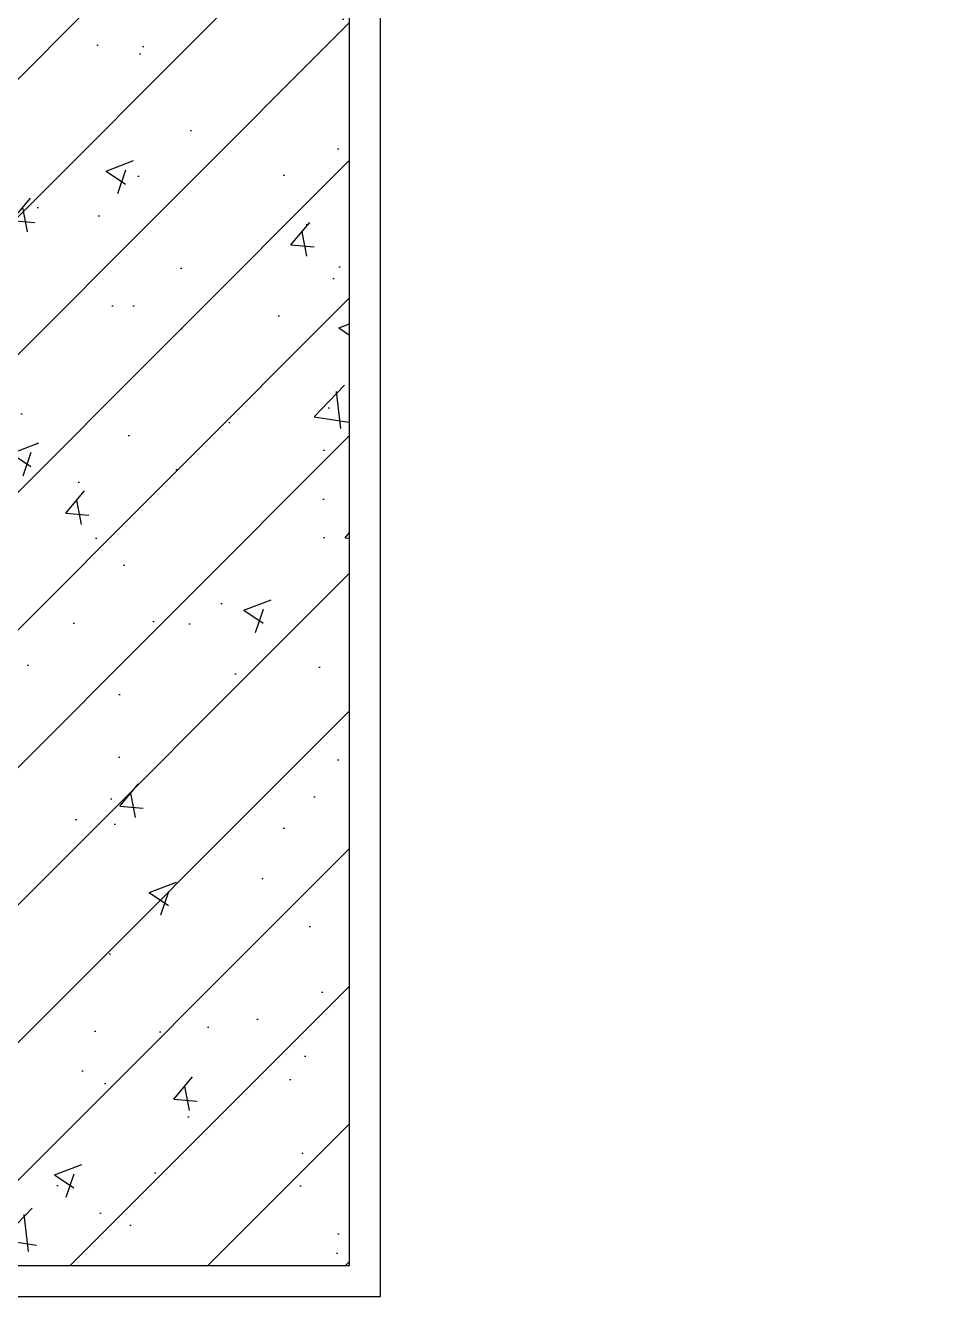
# Model space of a CAD drawing. Extents: x 6843040 to 15500510, y -6507076 to -4940511.
# Drawn here: x 7664514 to 7665106, y -6159565 to -6158748 of the extents above; entities that cross this region are included whole.
import ezdxf

# ---------------------------------------------------------------- set-up
doc = ezdxf.new("R2010")
doc.units = 0
doc.header["$LTSCALE"] = 1000
doc.header["$MEASUREMENT"] = 0
for name, color, linetype in [('E_LINE_1', 1, 'Continuous'), ('PUB_HATCH', 8, 'Continuous'), ('批荡层', 213, 'Continuous')]:
    doc.layers.add(name, color=color, linetype=linetype)

msp = doc.modelspace()

# ---------------------------------------------------------------- hatches: boundary and pattern name
at = {"layer": 'PUB_HATCH'}
h = msp.add_hatch(dxfattribs=at)
h.set_pattern_fill('钢筋混凝土', color=256, scale=25, style=0)
h.set_pattern_definition([(45, (16094.375, 12939.296), (-44.19417382, 44.19417382), []), (50, (16094.38, 12939.3), (179.3150457, -15.6880337), [18.75, -206.25]), (355, (16094.38, 12939.3), (-34.6878334, 188.0480334), [15, -165]), (100.4514, (16109.32, 12937.99), (144.6273454, 172.3598855), [15.9350475, -175.285528]), (46.1842, (16094.38, 12989.3), (266.810262, -41.3797536), [28.125, -309.375]), (96.6356, (16116.6, 12985.85), (233.6656764, 243.529468), [23.902572, -262.92825]), (351.1842, (16094.38, 12989.3), (233.665486, 243.52965), [22.5, -247.5]), (21, (16119.38, 12976.8), (149.226763, -100.6547227), [18.75, -206.25]), (326, (16119.38, 12976.8), (60.828833, 181.2875113), [15, -165]), (71.4514, (16131.81, 12968.4), (210.055657, 80.6326242), [15.9350475, -175.285528]), (37.5, (16094.375, 12939.296), (3.03996383, 83.22346346), [0, -163, 0, -167.5, 0, -165.625]), (7.5, (16094.375, 12939.3), (65.7673844, 98.602928), [0, -95.5, 0, -159.25, 0, -63.125]), (327.5, (16038.625, 12939.296), (133.45560904, -5.63871793), [0, -62.5, 0, -195, 0, -258.75]), (317.5, (16013.63, 12939.3), (145.7965423, 25.0262456), [0, -81.25, 0, -129.5, 0, -183.75])])
h.paths.add_polyline_path([(7664222.07, -6157844.59), (7664222.07, -6159544.59), (7664722.07, -6159544.59), (7664722.07, -6158174.59), (7665106.05, -6158174.59), (7665106.05, -6158044.59), (7664422.07, -6158044.59), (7664422.07, -6157844.59)])

# ---------------------------------------------------------------- linework, layer by layer
at = {"layer": 'E_LINE_1'}
msp.add_lwpolyline([(7664222.07, -6157844.59), (7664222.07, -6159544.59), (7664722.07, -6159544.59), (7664722.07, -6158174.59), (7665106.05, -6158174.59), (7665106.05, -6158044.59), (7664422.07, -6158044.59), (7664422.07, -6157844.59), (7664222.07, -6157844.59)], dxfattribs=at)
at = {"layer": '批荡层'}
msp.add_lwpolyline([(7665106.05, -6158024.59), (7664442.07, -6158024.59), (7664442.07, -6157824.59), (7664202.07, -6157824.59), (7664202.07, -6159564.59), (7664742.07, -6159564.59), (7664742.07, -6158194.59), (7665106.05, -6158194.59)], dxfattribs=at)

doc.saveas('drawing.dxf')
